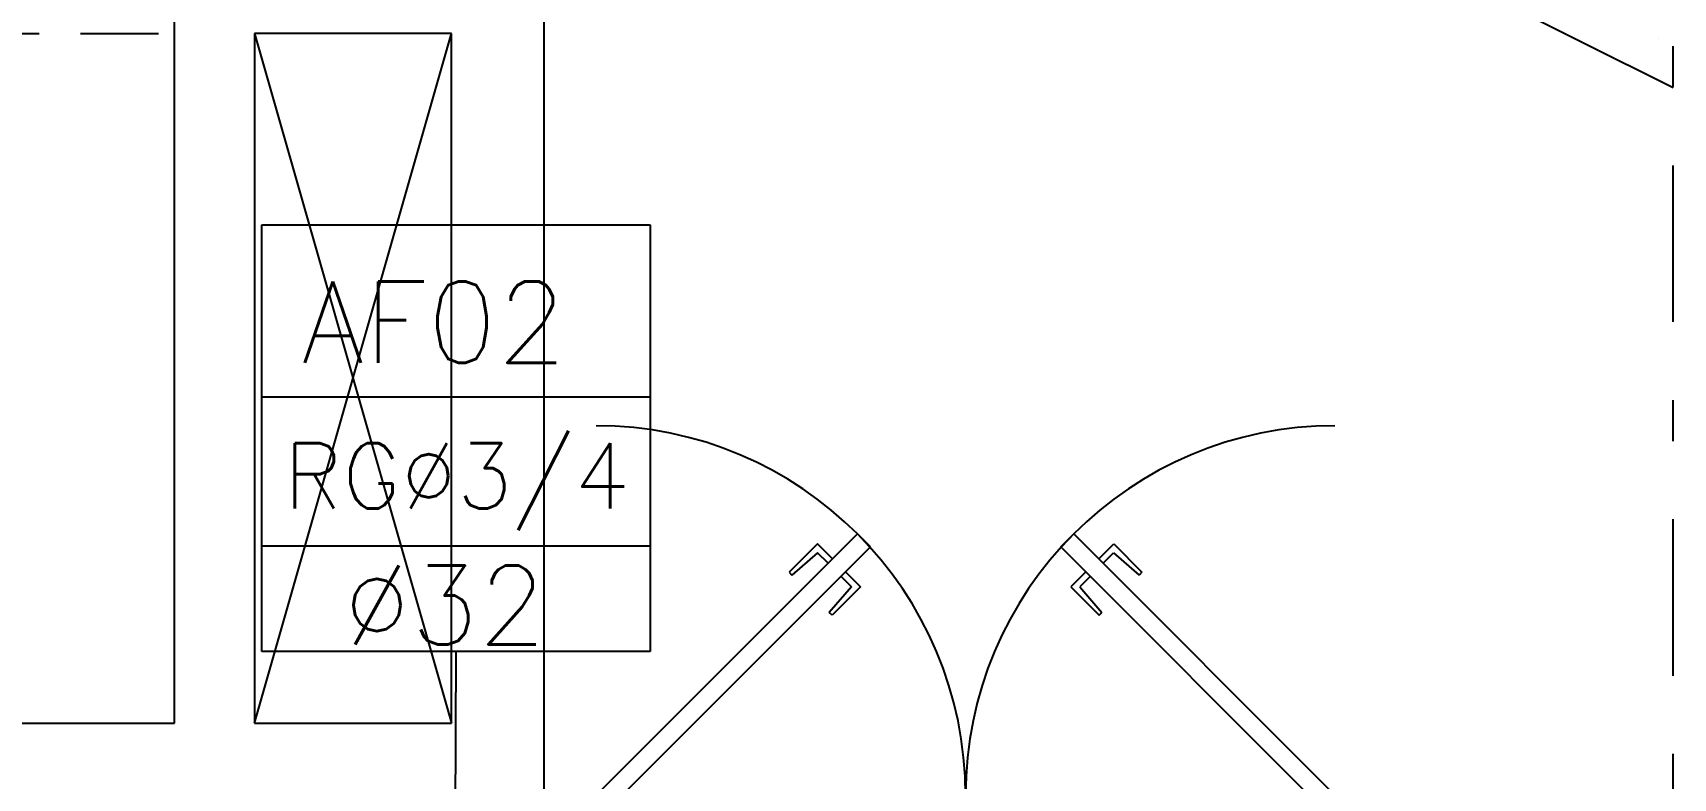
# Model space of a CAD drawing. Header units: millimetres. Extents: x 1573 to 2177, y 1587 to 1932.
# Drawn here: x 1905.338 to 1909.335, y 1920.611 to 1922.427 of the extents above; entities that cross this region are included whole.
import ezdxf
from ezdxf.enums import TextEntityAlignment as Align

# ---------------------------------------------------------------- set-up
doc = ezdxf.new("R2010")
doc.units = ezdxf.units.MM
doc.header["$LTSCALE"] = 0.03
doc.linetypes.add('DASHDOT', pattern=[25.4, 12.7, -6.35, 0, -6.35])
for name, color, linetype in [('-HIDRO', 8, 'Continuous'), ('Prumadas_L', 1, 'Continuous'), ('Prumadas_Q', 3, 'Continuous'), ('Prumadas_T', 2, 'Continuous')]:
    doc.layers.add(name, color=color, linetype=linetype)
doc.styles.add('ROMANS', font='romans.shx', dxfattribs={"height": 0.1})

msp = doc.modelspace()

# ---------------------------------------------------------------- linework, layer by layer
at = {"layer": '-HIDRO', "linetype": 'DASHDOT'}
msp.add_line((1909.3346, 1918.2748), (1909.3346, 1926.4843), dxfattribs=at)
at = {"layer": '-HIDRO'}
for p, q in [((1906.5079, 1923.7016), (1909.3346, 1922.2939)), ((1905.6829, 1920.7453), (1905.6829, 1922.6203)), ((1906.5829, 1922.6203), (1906.5829, 1920.5698)), ((1905.8779, 1920.7453), (1906.3579, 1922.4253)), ((1905.8779, 1922.4253), (1906.3579, 1920.7453)), ((1906.3579, 1922.4253), (1905.8779, 1922.4253)), ((1905.8779, 1922.4253), (1905.8779, 1920.7453)), ((1906.3579, 1920.7453), (1906.3579, 1922.4253)), ((1909.1424, 1922.3998), (1909.1424, 1922.3998)), ((1909.2988, 1922.4137), (1909.2988, 1922.4137)), ((1907.3468, 1921.2062), (1906.7104, 1920.5698)), ((1907.3786, 1921.1744), (1907.3468, 1921.2062)), ((1907.8422, 1921.1744), (1907.874, 1921.2062)), ((1907.874, 1921.2062), (1908.5104, 1920.5698)), ((1906.7422, 1920.538), (1907.3786, 1921.1744)), ((1907.2494, 1921.1817), (1907.1804, 1921.1127)), ((1907.25, 1921.1599), (1907.1874, 1921.1057)), ((1907.2859, 1921.1453), (1907.2494, 1921.1817)), ((1907.2753, 1921.1347), (1907.25, 1921.1599)), ((1908.4786, 1920.538), (1907.8422, 1921.1744)), ((1907.9349, 1921.1453), (1907.9713, 1921.1817)), ((1907.9455, 1921.1347), (1907.9707, 1921.1599)), ((1907.9707, 1921.1599), (1908.0334, 1921.1057)), ((1907.9713, 1921.1817), (1908.0403, 1921.1127)), ((1907.1804, 1921.1127), (1907.1874, 1921.1057)), ((1907.3071, 1921.1029), (1907.3323, 1921.0776)), ((1907.3177, 1921.1135), (1907.3541, 1921.077)), ((1907.9031, 1921.1135), (1907.8667, 1921.077)), ((1907.9137, 1921.1029), (1907.8885, 1921.0776)), ((1908.0403, 1921.1127), (1908.0334, 1921.1057)), ((1907.3323, 1921.0776), (1907.2782, 1921.015)), ((1907.3541, 1921.077), (1907.2851, 1921.008)), ((1907.8667, 1921.077), (1907.9357, 1921.008)), ((1907.8885, 1921.0776), (1907.9426, 1921.015)), ((1907.2851, 1921.008), (1907.2782, 1921.015)), ((1907.9357, 1921.008), (1907.9426, 1921.015)), ((1905.0506, 1920.7453), (1905.6829, 1920.7453)), ((1905.8779, 1920.7453), (1906.3579, 1920.7453))]:
    msp.add_line(p, q, dxfattribs=at)
at = {"layer": '-HIDRO', "linetype": 'DASHDOT', "ltscale": 0.5}
msp.add_line((1901.0389, 1922.4253), (1905.6829, 1922.4253), dxfattribs=at)
at = {"layer": '-HIDRO'}
for centre, start, end in [((1906.7104, 1920.5698), 0, 90), ((1908.5104, 1920.5698), 90, 180)]:
    msp.add_arc(centre, 0.9, start, end, dxfattribs=at)
at = {"layer": 'Prumadas_L'}
for p, q in [((1905.8959, 1921.54, 4.9288), (1906.8422, 1921.54, 4.9288)), ((1905.8959, 1921.177, 4.9288), (1906.8422, 1921.177, 4.9288)), ((1906.3653, 1920.0859), (1906.369, 1920.9201, 4.9288))]:
    msp.add_line(p, q, dxfattribs=at)
at = {"layer": 'Prumadas_Q'}
for p, q in [((1905.8959, 1921.9588, 4.9288), (1906.8422, 1921.9588, 4.9288)), ((1905.8959, 1920.9201, 4.9288), (1905.8959, 1921.9588, 4.9288)), ((1906.8422, 1921.9588, 4.9288), (1906.8422, 1920.9201, 4.9288)), ((1906.8422, 1920.9201, 4.9288), (1905.8959, 1920.9201, 4.9288))]:
    msp.add_line(p, q, dxfattribs=at)

# ---------------------------------------------------------------- texts
at = {"layer": 'Prumadas_T', "style": 'ROMANS'}
for s, height, p in [('AF02', 0.19845, (1906.3155, 1921.623, 4.9288)), ('RG%%C3/4', 0.15876, (1906.3704, 1921.2685, 4.9288)), ('%%C32', 0.1921, (1906.3409, 1920.937, 4.9288))]:
    msp.add_text(s, height=height, rotation=0, dxfattribs=at).set_placement(p, align=Align.CENTER)

doc.saveas('drawing.dxf')
